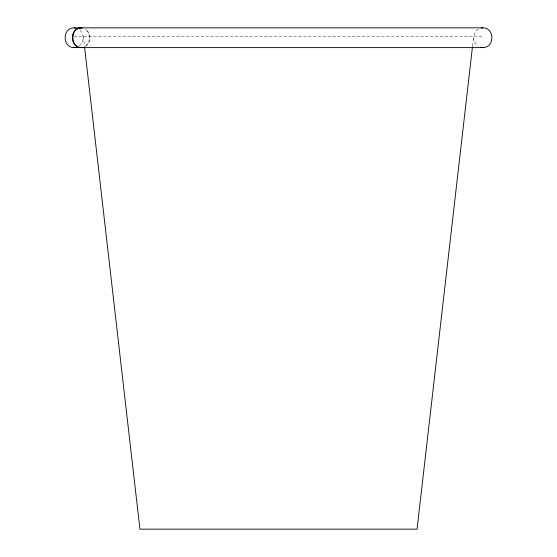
<?xml version="1.0" encoding="UTF-8"?>
<svg xmlns="http://www.w3.org/2000/svg" width="557" height="557" viewBox="0 0 557 557"><rect width="100%" height="100%" fill="white"/><g stroke="black" fill="none" stroke-linecap="round" stroke-linejoin="round"><path stroke-width="0.42" stroke-dasharray="2.79 2.09" d="M472.566 45.994L473.652 36.483M85.869 45.765C90.909 41.705 90.575 32.898 85.284 29.173M85.513 46.287C91.348 42.52 91.348 32.94 85.513 29.173M79.345 45.765C84.838 41.9 84.42 32.654 78.704 29.173M478.296 29.173C472.266 32.842 472.266 42.617 478.296 46.287M74.109 36.483L482.891 36.483M83.348 36.483L84.434 45.994"/><path stroke-width="0.84" d="M472.461 46.858L417.061 529.15L139.939 529.15L84.539 46.858M82.52 28.073C69.138 25.901 70.05 50.715 83.369 47.275M81.071 27.85C69.5 27.941 69.5 47.519 81.071 47.61M74.102 27.85C62.175 27.753 62.175 47.707 74.102 47.61L482.898 47.61C494.825 47.707 494.825 27.753 482.898 27.85L74.102 27.85L75.689 28.073M74.102 47.61L76.483 47.275M481.311 28.073L482.898 27.85M480.517 47.275L482.898 47.61"/></g></svg>
